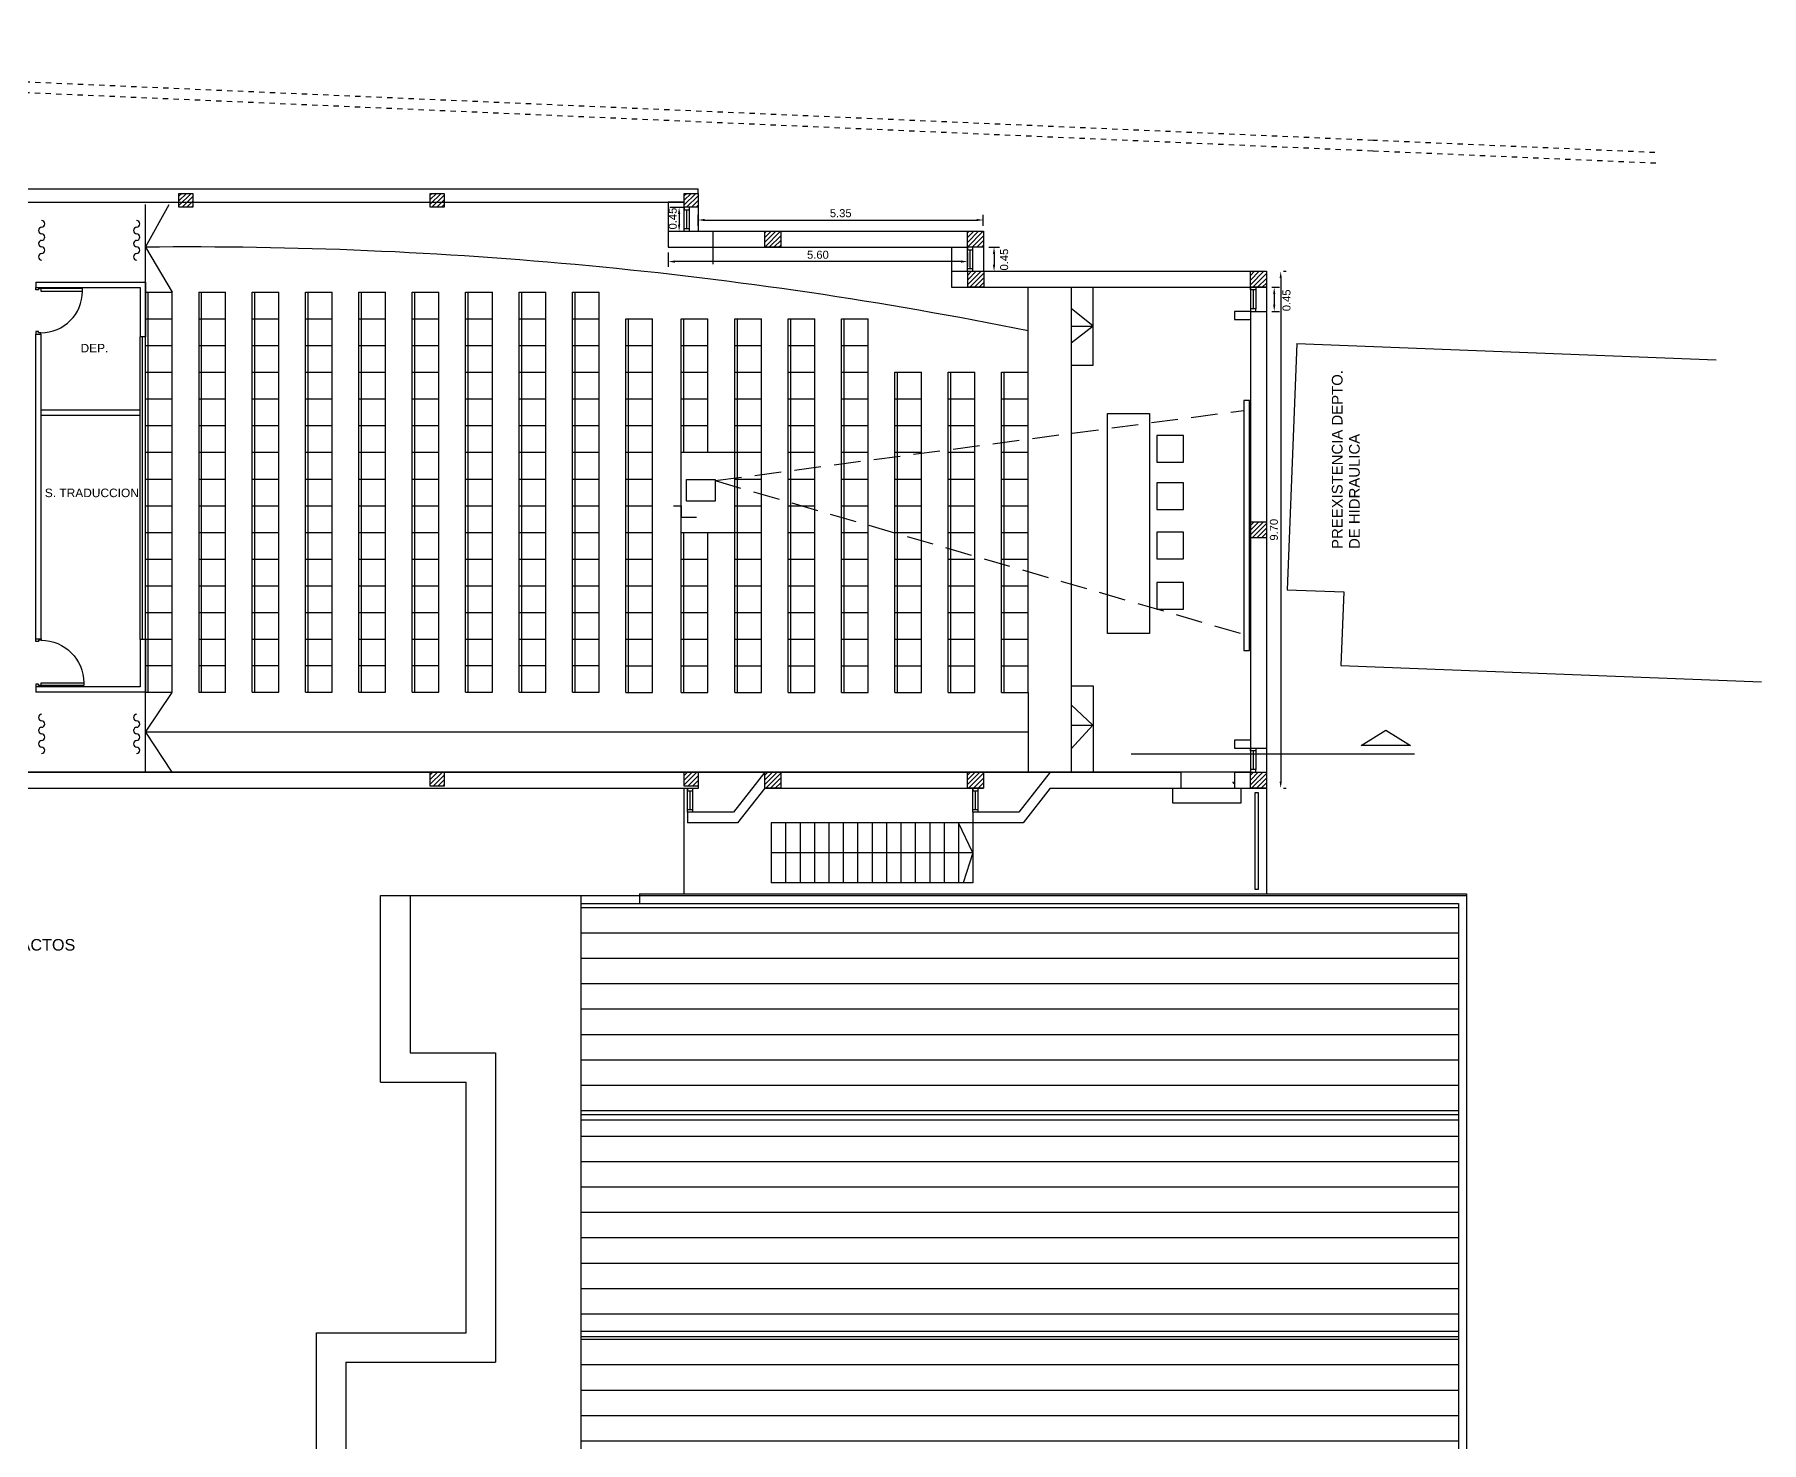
# Model space of a CAD drawing. Header units: millimetres. Extents: x -735 to -481, y 85 to 450.
# Drawn here: x -572.07 to -539.7, y 371.45 to 397.84 of the extents above; entities that cross this region are included whole.
import ezdxf

# ---------------------------------------------------------------- set-up
doc = ezdxf.new("R2010")
doc.units = ezdxf.units.MM
doc.linetypes.add('DASHED', pattern=[0.75, 0.5, -0.25])
doc.layers.get('0').update_dxf_attribs({"color": 6, "linetype": 'CONTINUOUS'})
for name, color, linetype in [('A-CARPINTERIAS PUERTAS', 2, 'CONTINUOUS'), ('A-ESCALERAS', 6, 'CONTINUOUS'), ('A-MUROS', 5, 'CONTINUOUS'), ('A-PROYECCION', 3, 'DASHED'), ('A-TECHOS', 6, 'CONTINUOUS'), ('CARPCORTE', 2, 'CONTINUOUS'), ('dib - cotas', 1, 'CONTINUOUS'), ('dib - muro vista1', 1, 'CONTINUOUS'), ('dib - muro vista2', 2, 'CONTINUOUS'), ('dib - texto', 2, 'CONTINUOUS'), ('ESTRUCTURA', 6, 'CONTINUOUS')]:
    doc.layers.add(name, color=color, linetype=linetype)
doc.layers.add('SUPERFICIES', color=6, linetype='CONTINUOUS', plot=False)
doc.styles.add('STYLE2', font='arial.ttf')
doc.styles.add('STYLE3', font='arial.ttf')
pattern_1 = [(45, (-748.855044, 283.72475), (-0.044194174, 0.044194174), [])]

# ---------------------------------------------------------------- blocks, each defined once
blk = doc.blocks.new('P80')
at = {"color": 3}
blk.add_lwpolyline([(0.00062, 0.00254), (0.00189, 0.00254), (0.00189, 0.02286), (0.00062, 0.02286)], close=True, dxfattribs=at)
at = {"color": 2}
for points in [[(0, 0.00254), (0.00062, 0.00254), (0.00062, 0.00127), (0.00126, 0.00127), (0.00126, 0), (0.00062, 0), (0.00062, 0), (0, 0)], [(0.02284, 0.00254), (0.02221, 0.00254), (0.02221, 0.00127), (0.02158, 0.00127), (0.02158, 0), (0.02221, 0), (0.02221, 0), (0.02284, 0)]]:
    blk.add_lwpolyline(points, dxfattribs=at)
at = {"color": 1}
blk.add_arc((0.00189, 0.00254), 0.02032, 0, 90, dxfattribs=at)

msp = doc.modelspace()

# ---------------------------------------------------------------- hatches: boundary and pattern name
at = {"layer": 'A-TECHOS', "ltscale": 10}
h = msp.add_hatch(dxfattribs=at)
h.set_pattern_fill('ANSI31', color=1, scale=0.15, angle=315, style=0)
h.set_pattern_definition([(0, (0.15, 0), (1e-16, 0.47625), [])])
h.paths.add_polyline_path([(-561.83, 381.551), (-561.83, 377.586), (-545.38, 377.586), (-545.38, 381.551)])
h.paths.add_polyline_path([(-545.38, 373.526), (-545.38, 377.486), (-561.83, 377.486), (-561.83, 373.526)])
h.paths.add_polyline_path([(-545.38, 365.426), (-545.38, 369.376), (-561.83, 369.376), (-561.83, 365.426)])
h.paths.add_polyline_path([(-545.38, 369.476), (-545.38, 373.426), (-561.83, 373.426), (-561.83, 369.476)])
h.paths.add_polyline_path([(-545.38, 357.326), (-545.38, 361.276), (-561.83, 361.276), (-561.83, 357.326)])
h.paths.add_polyline_path([(-545.38, 361.376), (-545.38, 365.326), (-561.83, 365.326), (-561.83, 361.376)])
h.paths.add_polyline_path([(-545.38, 353.276), (-545.38, 357.226), (-561.83, 357.226), (-561.83, 353.276)])
h.paths.add_polyline_path([(-545.38, 349.226), (-545.38, 353.176), (-561.83, 353.176), (-561.83, 349.226)])
h.paths.add_polyline_path([(-545.38, 345.176), (-545.38, 349.126), (-561.83, 349.126), (-561.83, 345.176)])
h.paths.add_polyline_path([(-545.38, 341.126), (-545.38, 345.076), (-561.83, 345.076), (-561.83, 341.126)])
h.paths.add_polyline_path([(-545.38, 337.151), (-545.38, 341.026), (-561.83, 341.026), (-561.83, 337.151)])
at = {"layer": 'dib - muro vista1'}
h = msp.add_hatch(dxfattribs=at)
h.set_pattern_fill('ANSI31', color=256, scale=0.5, style=0)
h.set_pattern_definition(pattern_1)
h.paths.add_polyline_path([(-574.07, 394.859), (-573.81, 394.859), (-573.81, 394.599), (-574.07, 394.599)])
h.paths.add_polyline_path([(-569.36, 394.859), (-569.1, 394.859), (-569.1, 394.599), (-569.36, 394.599)])
h.paths.add_polyline_path([(-564.65, 394.859), (-564.39, 394.859), (-564.39, 394.599), (-564.65, 394.599)])
h.paths.add_polyline_path([(-559.89, 394.859), (-559.63, 394.859), (-559.63, 394.599), (-559.89, 394.599)])
h.paths.add_polyline_path([(-558.38, 394.149), (-558.08, 394.149), (-558.08, 393.849), (-558.38, 393.849)])
h = msp.add_hatch(dxfattribs=at)
h.set_pattern_fill('ANSI31', color=256, scale=0.5, style=0)
h.set_pattern_definition(pattern_1)
h.paths.add_polyline_path([(-554.58, 394.149), (-554.28, 394.149), (-554.28, 393.849), (-554.58, 393.849)])
h.paths.add_polyline_path([(-554.574, 393.399), (-554.274, 393.399), (-554.274, 393.099), (-554.574, 393.099)])
h.paths.add_polyline_path([(-549.28, 393.399), (-548.98, 393.399), (-548.98, 393.099), (-549.28, 393.099)])
h.paths.add_polyline_path([(-549.28, 388.705), (-548.98, 388.705), (-548.98, 388.405), (-549.28, 388.405)])
h = msp.add_hatch(dxfattribs=at)
h.set_pattern_fill('ANSI31', color=256, scale=0.5, style=0)
h.set_pattern_definition(pattern_1)
h.paths.add_polyline_path([(-549.28, 384.01), (-548.98, 384.01), (-548.98, 383.71), (-549.28, 383.71)])
h.paths.add_polyline_path([(-554.58, 384.01), (-554.28, 384.01), (-554.28, 383.71), (-554.58, 383.71)])
h.paths.add_polyline_path([(-558.38, 384.01), (-558.08, 384.01), (-558.08, 383.71), (-558.38, 383.71)])
h.paths.add_polyline_path([(-559.89, 384.01), (-559.63, 384.01), (-559.63, 383.75), (-559.89, 383.75)])
h.paths.add_polyline_path([(-564.65, 384.01), (-564.39, 384.01), (-564.39, 383.75), (-564.65, 383.75)])

# ---------------------------------------------------------------- linework, layer by layer
for p, q in [((-570.087, 386.498), (-570.087, 392.171)), ((-570.044, 386.498), (-570.044, 392.171))]:
    msp.add_line(p, q)
at = {"layer": 'A-ESCALERAS'}
for p, q in [((-554.48, 383.06), (-558.26, 383.06)), ((-558.26, 383.06), (-558.26, 381.939)), ((-557.99, 383.06), (-557.99, 381.939)), ((-557.72, 383.06), (-557.72, 381.939)), ((-557.45, 383.06), (-557.45, 381.939)), ((-557.18, 383.06), (-557.18, 381.939)), ((-556.91, 383.06), (-556.91, 381.939)), ((-556.64, 383.06), (-556.64, 381.939)), ((-556.37, 383.06), (-556.37, 381.939)), ((-556.1, 383.06), (-556.1, 381.939)), ((-555.83, 383.06), (-555.83, 381.939)), ((-555.56, 383.06), (-555.56, 381.939)), ((-555.29, 383.06), (-555.29, 381.939)), ((-555.02, 383.06), (-555.02, 381.939)), ((-554.75, 383.06), (-554.75, 381.939)), ((-554.48, 382.5), (-554.75, 383.06)), ((-554.48, 383.06), (-554.48, 381.939)), ((-558.26, 382.506), (-554.48, 382.506)), ((-554.48, 382.5), (-554.665, 381.939)), ((-554.48, 381.939), (-558.26, 381.939))]:
    msp.add_line(p, q, dxfattribs=at)
at = {"layer": 'A-MUROS'}
for p, q in [((-574.095, 394.948), (-559.63, 394.948)), ((-559.63, 394.859), (-559.63, 394.948)), ((-573.81, 394.698), (-569.36, 394.698)), ((-569.1, 394.698), (-564.65, 394.698)), ((-564.39, 394.698), (-559.89, 394.698)), ((-560.19, 394.149), (-554.58, 394.149)), ((-560.19, 394.149), (-560.19, 393.849)), ((-560.19, 393.849), (-554.58, 393.849)), ((-554.88, 393.399), (-548.98, 393.399)), ((-554.88, 393.399), (-554.88, 393.099)), ((-548.98, 393.399), (-548.98, 393.099)), ((-572.044, 393.198), (-569.987, 393.198)), ((-572.044, 393.198), (-572.044, 393.098)), ((-572.044, 393.098), (-570.087, 393.098)), ((-570.087, 393.098), (-570.087, 392.171)), ((-569.987, 393.198), (-569.987, 392.171)), ((-554.88, 393.099), (-548.98, 393.099)), ((-549.28, 392.649), (-548.98, 392.649)), ((-548.98, 392.649), (-548.98, 384.46)), ((-549.28, 392.499), (-549.28, 384.61)), ((-572.044, 386.509), (-572.044, 392.224)), ((-572.044, 392.223), (-571.944, 392.223)), ((-571.944, 386.509), (-571.944, 392.224)), ((-569.987, 392.171), (-570.087, 392.171)), ((-572.044, 386.509), (-571.944, 386.509)), ((-569.987, 386.498), (-570.087, 386.498)), ((-570.087, 386.498), (-570.087, 385.61)), ((-569.987, 386.498), (-569.987, 385.51)), ((-570.087, 385.61), (-572.044, 385.61)), ((-572.044, 385.61), (-572.044, 385.51)), ((-569.987, 385.51), (-572.044, 385.51)), ((-549.28, 384.46), (-548.98, 384.46)), ((-573.795, 384.01), (-560.305, 384.01)), ((-560.305, 384.01), (-559.63, 384.01)), ((-558.38, 384.01), (-558.969, 383.26)), ((-558.38, 384.01), (-554.28, 384.01)), ((-553.03, 384.01), (-553.619, 383.26)), ((-553.03, 384.01), (-550.58, 384.01)), ((-550.58, 384.01), (-550.58, 383.71)), ((-549.58, 384.01), (-549.58, 383.71)), ((-549.58, 384.01), (-548.98, 384.01)), ((-548.98, 384.01), (-548.98, 383.71)), ((-574.095, 383.71), (-560.305, 383.71)), ((-560.305, 383.71), (-559.63, 383.71)), ((-559.63, 383.71), (-559.623, 383.71)), ((-559.623, 383.71), (-559.623, 383.75)), ((-558.38, 383.711), (-558.891, 383.06)), ((-558.38, 383.71), (-554.28, 383.71)), ((-553.03, 383.711), (-553.541, 383.06)), ((-553.03, 383.71), (-550.58, 383.71)), ((-549.58, 383.71), (-548.98, 383.71)), ((-558.969, 383.26), (-559.83, 383.26)), ((-559.83, 383.26), (-559.83, 383.06)), ((-553.619, 383.26), (-554.48, 383.26)), ((-554.48, 383.26), (-554.48, 383.06)), ((-558.891, 383.06), (-559.83, 383.06)), ((-553.541, 383.06), (-554.48, 383.06))]:
    msp.add_line(p, q, dxfattribs=at)
for points in [[(-549.28, 392.649), (-549.58, 392.649), (-549.58, 392.499), (-549.28, 392.499)], [(-549.28, 384.61), (-549.58, 384.61), (-549.58, 384.46), (-549.28, 384.46)]]:
    msp.add_lwpolyline(points, dxfattribs=at)
at = {"layer": 'A-PROYECCION', "ltscale": 0.025}
for p, q in [((-546.977, 395.853), (-592.845, 397.838)), ((-546.985, 395.653), (-592.845, 397.638)), ((-541.701, 395.625), (-546.977, 395.853)), ((-541.681, 395.424), (-546.985, 395.653))]:
    msp.add_line(p, q, dxfattribs=at)
at = {"layer": 'A-PROYECCION'}
for q in [(-549.401, 390.793), (-549.401, 386.595)]:
    msp.add_line((-559.313, 389.475), q, dxfattribs=at)
at = {"layer": 'CARPCORTE'}
for points in [[(-549.18, 393.099), (-549.18, 393.049), (-549.28, 393.049), (-549.28, 393.099)], [(-549.18, 392.649), (-549.18, 392.699), (-549.28, 392.699), (-549.28, 392.649)], [(-549.18, 384.46), (-549.18, 384.41), (-549.28, 384.41), (-549.28, 384.46)], [(-549.18, 384.01), (-549.18, 384.06), (-549.28, 384.06), (-549.28, 384.01)]]:
    msp.add_lwpolyline(points, close=True, dxfattribs=at)
at = {"layer": 'dib - cotas'}
for p, q in [((-569.987, 384.01), (-569.987, 394.649)), ((-569.987, 393.852), (-569.545, 394.649)), ((-559.89, 394.599), (-559.89, 394.549)), ((-559.89, 394.549), (-559.89, 394.599)), ((-559.79, 394.549), (-559.79, 394.599)), ((-559.89, 394.549), (-559.79, 394.549)), ((-559.89, 394.149), (-559.89, 394.199)), ((-559.89, 394.149), (-559.89, 394.199)), ((-559.89, 394.199), (-559.79, 394.199)), ((-559.79, 394.149), (-559.79, 394.199)), ((-569.987, 393.852), (-569.487, 393.006)), ((-554.58, 393.849), (-554.58, 393.799)), ((-554.58, 393.799), (-554.58, 393.849)), ((-554.58, 393.799), (-554.48, 393.799)), ((-554.48, 393.799), (-554.48, 393.849)), ((-554.58, 393.399), (-554.58, 393.449)), ((-554.58, 393.399), (-554.58, 393.449)), ((-554.58, 393.449), (-554.48, 393.449)), ((-554.48, 393.399), (-554.48, 393.449)), ((-569.987, 393.006), (-569.487, 393.006)), ((-569.987, 385.51), (-569.987, 393.006)), ((-569.937, 385.51), (-569.937, 393.006)), ((-569.487, 385.51), (-569.487, 393.006)), ((-568.987, 393.006), (-568.487, 393.006)), ((-568.987, 393.006), (-568.987, 385.51)), ((-568.937, 385.51), (-568.937, 393.006)), ((-568.487, 385.506), (-568.487, 393.006)), ((-567.987, 393.006), (-567.487, 393.006)), ((-567.987, 385.51), (-567.987, 393.006)), ((-567.937, 385.51), (-567.937, 393.006)), ((-567.487, 385.51), (-567.487, 393.006)), ((-566.987, 393.006), (-566.487, 393.006)), ((-566.987, 385.51), (-566.987, 393.006)), ((-566.937, 385.51), (-566.937, 393.006)), ((-566.487, 385.51), (-566.487, 393.006)), ((-565.987, 393.006), (-565.487, 393.006)), ((-565.987, 385.51), (-565.987, 393.006)), ((-565.937, 385.51), (-565.937, 393.006)), ((-565.487, 385.51), (-565.487, 393.006)), ((-564.987, 393.006), (-564.487, 393.006)), ((-564.987, 385.51), (-564.987, 393.006)), ((-564.937, 385.51), (-564.937, 393.006)), ((-564.487, 385.51), (-564.487, 393.006)), ((-563.987, 393.006), (-563.487, 393.006)), ((-563.987, 385.51), (-563.987, 393.006)), ((-563.937, 385.51), (-563.937, 393.006)), ((-563.487, 385.51), (-563.487, 393.006)), ((-562.987, 393.006), (-562.487, 393.006)), ((-562.987, 385.51), (-562.987, 393.006)), ((-562.937, 385.51), (-562.937, 393.006)), ((-562.487, 385.51), (-562.487, 393.006)), ((-561.987, 393.006), (-561.487, 393.006)), ((-561.987, 385.51), (-561.987, 393.006)), ((-561.937, 385.51), (-561.937, 393.006)), ((-561.487, 385.51), (-561.487, 393.006)), ((-553.445, 391.506), (-553.445, 393.099)), ((-552.636, 393.099), (-552.636, 384.01)), ((-552.226, 391.639), (-552.226, 393.099)), ((-552.226, 392.369), (-552.636, 392.704)), ((-569.987, 392.506), (-569.487, 392.506)), ((-568.987, 392.506), (-568.487, 392.506)), ((-567.987, 392.506), (-567.487, 392.506)), ((-566.987, 392.506), (-566.487, 392.506)), ((-565.987, 392.506), (-565.487, 392.506)), ((-564.987, 392.506), (-564.487, 392.506)), ((-563.987, 392.506), (-563.487, 392.506)), ((-562.987, 392.506), (-562.487, 392.506)), ((-561.987, 392.506), (-561.487, 392.506)), ((-560.987, 385.506), (-560.987, 392.506)), ((-560.987, 392.506), (-560.487, 392.506)), ((-560.937, 385.506), (-560.937, 392.506)), ((-560.487, 385.506), (-560.487, 392.506)), ((-559.945, 385.506), (-559.945, 392.506)), ((-559.945, 392.506), (-559.445, 392.506)), ((-559.895, 390.006), (-559.895, 392.506)), ((-559.445, 390.006), (-559.445, 392.506)), ((-558.945, 385.506), (-558.945, 392.506)), ((-558.945, 392.506), (-558.445, 392.506)), ((-558.895, 385.506), (-558.895, 392.506)), ((-558.445, 385.506), (-558.445, 392.506)), ((-557.945, 385.506), (-557.945, 392.506)), ((-557.945, 392.506), (-557.445, 392.506)), ((-557.895, 385.506), (-557.895, 392.506)), ((-557.445, 385.506), (-557.445, 392.506)), ((-556.945, 385.506), (-556.945, 392.506)), ((-556.945, 392.506), (-556.445, 392.506)), ((-556.895, 385.506), (-556.895, 392.506)), ((-556.445, 385.506), (-556.445, 392.506)), ((-552.636, 392.369), (-552.226, 392.369)), ((-552.226, 392.369), (-552.636, 392.05)), ((-569.987, 392.006), (-569.487, 392.006)), ((-568.987, 392.006), (-568.487, 392.006)), ((-567.987, 392.006), (-567.487, 392.006)), ((-566.987, 392.006), (-566.487, 392.006)), ((-565.987, 392.006), (-565.487, 392.006)), ((-564.987, 392.006), (-564.487, 392.006)), ((-563.987, 392.006), (-563.487, 392.006)), ((-562.987, 392.006), (-562.487, 392.006)), ((-561.987, 392.006), (-561.487, 392.006)), ((-560.987, 392.006), (-560.487, 392.006)), ((-559.945, 392.006), (-559.445, 392.006)), ((-558.945, 392.006), (-558.445, 392.006)), ((-557.945, 392.006), (-557.445, 392.006)), ((-556.945, 392.006), (-556.445, 392.006)), ((-552.636, 391.639), (-552.226, 391.639)), ((-569.987, 391.506), (-569.487, 391.506)), ((-568.987, 391.506), (-568.487, 391.506)), ((-567.987, 391.506), (-567.487, 391.506)), ((-566.987, 391.506), (-566.487, 391.506)), ((-565.987, 391.506), (-565.487, 391.506)), ((-564.987, 391.506), (-564.487, 391.506)), ((-563.987, 391.506), (-563.487, 391.506)), ((-562.987, 391.506), (-562.487, 391.506)), ((-561.987, 391.506), (-561.487, 391.506)), ((-560.987, 391.506), (-560.487, 391.506)), ((-559.945, 391.506), (-559.445, 391.506)), ((-558.945, 391.506), (-558.445, 391.506)), ((-557.945, 391.506), (-557.445, 391.506)), ((-556.945, 391.506), (-556.445, 391.506)), ((-555.945, 385.506), (-555.945, 391.506)), ((-555.945, 391.506), (-555.445, 391.506)), ((-555.945, 391.506), (-555.445, 391.506)), ((-555.895, 385.506), (-555.895, 391.506)), ((-555.445, 385.506), (-555.445, 391.506)), ((-554.945, 385.506), (-554.945, 391.506)), ((-554.945, 391.506), (-554.445, 391.506)), ((-554.945, 391.506), (-554.445, 391.506)), ((-554.895, 385.506), (-554.895, 391.506)), ((-554.445, 385.506), (-554.445, 391.506)), ((-553.945, 385.506), (-553.945, 391.506)), ((-553.945, 391.506), (-553.445, 391.506)), ((-553.945, 391.506), (-553.445, 391.506)), ((-553.895, 385.506), (-553.895, 391.506)), ((-553.445, 385.506), (-553.445, 391.506)), ((-569.987, 391.006), (-569.487, 391.006)), ((-568.987, 391.006), (-568.487, 391.006)), ((-567.987, 391.006), (-567.487, 391.006)), ((-566.987, 391.006), (-566.487, 391.006)), ((-565.987, 391.006), (-565.487, 391.006)), ((-564.987, 391.006), (-564.487, 391.006)), ((-563.987, 391.006), (-563.487, 391.006)), ((-562.987, 391.006), (-562.487, 391.006)), ((-561.987, 391.006), (-561.487, 391.006)), ((-560.987, 391.006), (-560.487, 391.006)), ((-559.945, 391.006), (-559.445, 391.006)), ((-558.945, 391.006), (-558.445, 391.006)), ((-557.945, 391.006), (-557.445, 391.006)), ((-556.945, 391.006), (-556.445, 391.006)), ((-555.945, 391.006), (-555.445, 391.006)), ((-554.945, 391.006), (-554.445, 391.006)), ((-553.945, 391.006), (-553.445, 391.006)), ((-571.944, 390.801), (-570.087, 390.801)), ((-571.944, 390.701), (-570.087, 390.701)), ((-569.987, 390.506), (-569.487, 390.506)), ((-568.987, 390.506), (-568.487, 390.506)), ((-567.987, 390.506), (-567.487, 390.506)), ((-566.987, 390.506), (-566.487, 390.506)), ((-565.987, 390.506), (-565.487, 390.506)), ((-564.987, 390.506), (-564.487, 390.506)), ((-563.987, 390.506), (-563.487, 390.506)), ((-562.987, 390.506), (-562.487, 390.506)), ((-561.987, 390.506), (-561.487, 390.506)), ((-560.987, 390.506), (-560.487, 390.506)), ((-559.945, 390.506), (-559.445, 390.506)), ((-558.945, 390.506), (-558.445, 390.506)), ((-557.945, 390.506), (-557.445, 390.506)), ((-556.945, 390.506), (-556.445, 390.506)), ((-555.945, 390.506), (-555.445, 390.506)), ((-554.945, 390.506), (-554.445, 390.506)), ((-553.945, 390.506), (-553.445, 390.506)), ((-569.987, 390.006), (-569.487, 390.006)), ((-568.987, 390.006), (-568.487, 390.006)), ((-567.987, 390.006), (-567.487, 390.006)), ((-566.987, 390.006), (-566.487, 390.006)), ((-565.987, 390.006), (-565.487, 390.006)), ((-564.987, 390.006), (-564.487, 390.006)), ((-563.987, 390.006), (-563.487, 390.006)), ((-562.987, 390.006), (-562.487, 390.006)), ((-561.987, 390.006), (-561.487, 390.006)), ((-560.987, 390.006), (-560.487, 390.006)), ((-559.945, 390.006), (-558.945, 390.006)), ((-558.945, 390.006), (-558.445, 390.006)), ((-557.945, 390.006), (-557.445, 390.006)), ((-556.945, 390.006), (-556.445, 390.006)), ((-555.945, 390.006), (-555.445, 390.006)), ((-554.945, 390.006), (-554.445, 390.006)), ((-553.945, 390.006), (-553.445, 390.006)), ((-569.987, 389.506), (-569.487, 389.506)), ((-568.987, 389.506), (-568.487, 389.506)), ((-567.987, 389.506), (-567.487, 389.506)), ((-566.987, 389.506), (-566.487, 389.506)), ((-565.987, 389.506), (-565.487, 389.506)), ((-564.987, 389.506), (-564.487, 389.506)), ((-563.987, 389.506), (-563.487, 389.506)), ((-562.987, 389.506), (-562.487, 389.506)), ((-561.987, 389.506), (-561.487, 389.506)), ((-560.987, 389.506), (-560.487, 389.506)), ((-558.945, 389.506), (-558.445, 389.506)), ((-557.945, 389.506), (-557.445, 389.506)), ((-556.945, 389.506), (-556.445, 389.506)), ((-555.945, 389.506), (-555.445, 389.506)), ((-554.945, 389.506), (-554.445, 389.506)), ((-553.945, 389.506), (-553.445, 389.506)), ((-569.987, 389.006), (-569.487, 389.006)), ((-568.987, 389.006), (-568.487, 389.006)), ((-567.987, 389.006), (-567.487, 389.006)), ((-566.987, 389.006), (-566.487, 389.006)), ((-565.987, 389.006), (-565.487, 389.006)), ((-564.987, 389.006), (-564.487, 389.006)), ((-563.987, 389.006), (-563.487, 389.006)), ((-562.987, 389.006), (-562.487, 389.006)), ((-561.987, 389.006), (-561.487, 389.006)), ((-560.987, 389.006), (-560.487, 389.006)), ((-560.089, 389.002), (-559.945, 389.002)), ((-559.945, 389.002), (-559.945, 388.793)), ((-559.945, 388.793), (-559.663, 388.793)), ((-558.945, 389.006), (-558.445, 389.006)), ((-557.945, 389.006), (-557.445, 389.006)), ((-556.945, 389.006), (-556.445, 389.006)), ((-555.945, 389.006), (-555.445, 389.006)), ((-554.945, 389.006), (-554.445, 389.006)), ((-553.945, 389.006), (-553.445, 389.006)), ((-569.987, 388.506), (-569.487, 388.506)), ((-568.987, 388.506), (-568.487, 388.506)), ((-567.987, 388.506), (-567.487, 388.506)), ((-566.987, 388.506), (-566.487, 388.506)), ((-565.987, 388.506), (-565.487, 388.506)), ((-564.987, 388.506), (-564.487, 388.506)), ((-563.987, 388.506), (-563.487, 388.506)), ((-562.987, 388.506), (-562.487, 388.506)), ((-561.987, 388.506), (-561.487, 388.506)), ((-560.987, 388.506), (-560.487, 388.506)), ((-559.945, 388.506), (-559.445, 388.506)), ((-559.945, 388.506), (-558.945, 388.506)), ((-559.895, 385.506), (-559.895, 388.506)), ((-559.445, 385.506), (-559.445, 388.506)), ((-558.945, 388.506), (-558.445, 388.506)), ((-557.945, 388.506), (-557.445, 388.506)), ((-556.945, 388.506), (-556.445, 388.506)), ((-555.945, 388.506), (-555.445, 388.506)), ((-554.945, 388.506), (-554.445, 388.506)), ((-553.945, 388.506), (-553.445, 388.506)), ((-569.987, 388.006), (-569.487, 388.006)), ((-568.987, 388.006), (-568.487, 388.006)), ((-567.987, 388.006), (-567.487, 388.006)), ((-566.987, 388.006), (-566.487, 388.006)), ((-565.987, 388.006), (-565.487, 388.006)), ((-564.987, 388.006), (-564.487, 388.006)), ((-563.987, 388.006), (-563.487, 388.006)), ((-562.987, 388.006), (-562.487, 388.006)), ((-561.987, 388.006), (-561.487, 388.006)), ((-560.987, 388.006), (-560.487, 388.006)), ((-559.945, 388.006), (-559.445, 388.006)), ((-558.945, 388.006), (-558.445, 388.006)), ((-557.945, 388.006), (-557.445, 388.006)), ((-556.945, 388.006), (-556.445, 388.006)), ((-555.945, 388.006), (-555.445, 388.006)), ((-554.945, 388.006), (-554.445, 388.006)), ((-553.945, 388.006), (-553.445, 388.006)), ((-569.987, 387.506), (-569.487, 387.506)), ((-568.987, 387.506), (-568.487, 387.506)), ((-567.987, 387.506), (-567.487, 387.506)), ((-566.987, 387.506), (-566.487, 387.506)), ((-565.987, 387.506), (-565.487, 387.506)), ((-564.987, 387.506), (-564.487, 387.506)), ((-563.987, 387.506), (-563.487, 387.506)), ((-562.987, 387.506), (-562.487, 387.506)), ((-561.987, 387.506), (-561.487, 387.506)), ((-560.987, 387.506), (-560.487, 387.506)), ((-559.945, 387.506), (-559.445, 387.506)), ((-558.945, 387.506), (-558.445, 387.506)), ((-557.945, 387.506), (-557.445, 387.506)), ((-556.945, 387.506), (-556.445, 387.506)), ((-555.945, 387.506), (-555.445, 387.506)), ((-554.945, 387.506), (-554.445, 387.506)), ((-553.945, 387.506), (-553.445, 387.506)), ((-569.987, 387.006), (-569.487, 387.006)), ((-568.987, 387.006), (-568.487, 387.006)), ((-567.987, 387.006), (-567.487, 387.006)), ((-566.987, 387.006), (-566.487, 387.006)), ((-565.987, 387.006), (-565.487, 387.006)), ((-564.987, 387.006), (-564.487, 387.006)), ((-563.987, 387.006), (-563.487, 387.006)), ((-562.987, 387.006), (-562.487, 387.006)), ((-561.987, 387.006), (-561.487, 387.006)), ((-560.987, 387.006), (-560.487, 387.006)), ((-559.945, 387.006), (-559.445, 387.006)), ((-558.945, 387.006), (-558.445, 387.006)), ((-557.945, 387.006), (-557.445, 387.006)), ((-556.945, 387.006), (-556.445, 387.006)), ((-555.945, 387.006), (-555.445, 387.006)), ((-554.945, 387.006), (-554.445, 387.006)), ((-553.945, 387.006), (-553.445, 387.006)), ((-569.987, 386.506), (-569.487, 386.506)), ((-568.987, 386.506), (-568.487, 386.506)), ((-567.987, 386.506), (-567.487, 386.506)), ((-566.987, 386.506), (-566.487, 386.506)), ((-565.987, 386.506), (-565.487, 386.506)), ((-564.987, 386.506), (-564.487, 386.506)), ((-563.987, 386.506), (-563.487, 386.506)), ((-562.987, 386.506), (-562.487, 386.506)), ((-561.987, 386.506), (-561.487, 386.506)), ((-560.987, 386.506), (-560.487, 386.506)), ((-559.945, 386.506), (-559.445, 386.506)), ((-558.945, 386.506), (-558.445, 386.506)), ((-557.945, 386.506), (-557.445, 386.506)), ((-556.945, 386.506), (-556.445, 386.506)), ((-555.945, 386.506), (-555.445, 386.506)), ((-554.945, 386.506), (-554.445, 386.506)), ((-553.945, 386.506), (-553.445, 386.506)), ((-569.987, 386.01), (-569.487, 386.01)), ((-568.987, 386.01), (-568.487, 386.01)), ((-567.987, 386.01), (-567.487, 386.01)), ((-566.987, 386.01), (-566.487, 386.01)), ((-565.987, 386.01), (-565.487, 386.01)), ((-564.987, 386.01), (-564.487, 386.01)), ((-563.987, 386.01), (-563.487, 386.01)), ((-562.987, 386.01), (-562.487, 386.01)), ((-561.987, 386.01), (-561.487, 386.01)), ((-560.987, 386.006), (-560.487, 386.006)), ((-559.945, 386.006), (-559.445, 386.006)), ((-558.945, 386.006), (-558.445, 386.006)), ((-557.945, 386.006), (-557.445, 386.006)), ((-556.945, 386.006), (-556.445, 386.006)), ((-555.945, 386.006), (-555.445, 386.006)), ((-554.945, 386.006), (-554.445, 386.006)), ((-553.945, 386.006), (-553.445, 386.006)), ((-569.987, 385.51), (-569.487, 385.51)), ((-569.987, 384.758), (-569.487, 385.506)), ((-568.987, 385.51), (-568.487, 385.51)), ((-567.987, 385.51), (-567.487, 385.51)), ((-566.987, 385.51), (-566.487, 385.51)), ((-565.987, 385.51), (-565.487, 385.51)), ((-564.987, 385.51), (-564.487, 385.51)), ((-563.987, 385.51), (-563.487, 385.51)), ((-562.987, 385.51), (-562.487, 385.51)), ((-561.987, 385.51), (-561.487, 385.51)), ((-560.987, 385.506), (-560.487, 385.506)), ((-559.945, 385.506), (-559.445, 385.506)), ((-558.945, 385.506), (-558.445, 385.506)), ((-557.945, 385.506), (-557.445, 385.506)), ((-556.945, 385.506), (-556.445, 385.506)), ((-555.945, 385.506), (-555.445, 385.506)), ((-554.945, 385.506), (-554.445, 385.506)), ((-553.945, 385.506), (-553.445, 385.506)), ((-553.445, 385.506), (-553.445, 384.01)), ((-552.636, 385.629), (-552.226, 385.629)), ((-552.226, 385.629), (-552.226, 384.01)), ((-552.23, 384.892), (-552.64, 385.27)), ((-552.23, 384.892), (-552.64, 384.449)), ((-552.636, 384.889), (-552.226, 384.889)), ((-569.987, 384.758), (-569.495, 384.01)), ((-547.204, 384.511), (-546.742, 384.8)), ((-546.742, 384.8), (-546.279, 384.511)), ((-546.204, 384.349), (-551.511, 384.349)), ((-546.279, 384.511), (-547.204, 384.511)), ((-546.279, 384.511), (-547.204, 384.511)), ((-559.63, 384.01), (-558.38, 384.01)), ((-554.28, 384.01), (-553.03, 384.01)), ((-559.89, 381.73), (-559.89, 383.71)), ((-559.83, 383.71), (-559.83, 383.66)), ((-559.83, 383.66), (-559.83, 383.71)), ((-559.83, 383.66), (-559.73, 383.66)), ((-559.73, 383.66), (-559.73, 383.71)), ((-554.48, 383.71), (-554.48, 383.66)), ((-554.48, 383.66), (-554.48, 383.71)), ((-554.48, 383.66), (-554.38, 383.66)), ((-554.38, 383.66), (-554.38, 383.71)), ((-550.733, 383.431), (-550.733, 383.71)), ((-550.58, 383.71), (-549.58, 383.71)), ((-549.459, 383.712), (-549.459, 383.431)), ((-548.98, 383.71), (-548.98, 381.73)), ((-559.83, 383.26), (-559.83, 383.31)), ((-559.83, 383.26), (-559.83, 383.31)), ((-559.83, 383.31), (-559.73, 383.31)), ((-559.73, 383.26), (-559.73, 383.31)), ((-554.48, 383.26), (-554.48, 383.31)), ((-554.48, 383.26), (-554.48, 383.31)), ((-554.48, 383.31), (-554.38, 383.31)), ((-554.38, 383.26), (-554.38, 383.31)), ((-549.459, 383.431), (-550.733, 383.431)), ((-560.73, 381.73), (-545.23, 381.73)), ((-560.73, 381.73), (-560.73, 381.551)), ((-545.23, 381.73), (-545.23, 375.612))]:
    msp.add_line(p, q, dxfattribs=at)
for points in [[(-551.956, 390.736), (-551.168, 390.736), (-551.168, 386.612), (-551.956, 386.612)], [(-549.295, 390.98), (-549.401, 390.98), (-549.401, 386.29), (-549.295, 386.29)], [(-551.034, 389.822), (-550.534, 389.822), (-550.534, 390.322), (-551.034, 390.322)], [(-559.849, 389.495), (-559.313, 389.495), (-559.313, 389.093), (-559.849, 389.093)], [(-551.034, 388.937), (-550.534, 388.937), (-550.534, 389.437), (-551.034, 389.437)], [(-551.034, 388.012), (-550.534, 388.012), (-550.534, 388.512), (-551.034, 388.512)], [(-551.034, 387.069), (-550.534, 387.069), (-550.534, 387.569), (-551.034, 387.569)]]:
    msp.add_lwpolyline(points, close=True, dxfattribs=at)
for centre, start, end in [((-571.938, 394.288), 272.9684, 87.0316), ((-570.158, 394.288), 272.9684, 87.0316), ((-571.932, 394.165), 92.9684, 267.0316), ((-571.932, 393.918), 92.9684, 267.0316), ((-571.938, 394.041), 272.9684, 87.0316), ((-570.151, 394.165), 92.9684, 267.0316), ((-570.151, 393.918), 92.9684, 267.0316), ((-570.158, 394.041), 272.9684, 87.0316), ((-571.932, 393.672), 92.9684, 267.0316), ((-571.938, 393.795), 272.9684, 87.0316), ((-570.151, 393.672), 92.9684, 267.0316), ((-570.158, 393.795), 272.9684, 87.0316), ((-571.932, 385.036), 92.9684, 267.0316), ((-571.932, 384.79), 92.9684, 267.0316), ((-571.938, 384.913), 272.9684, 87.0316), ((-570.151, 385.036), 92.9684, 267.0316), ((-570.151, 384.79), 92.9684, 267.0316), ((-570.158, 384.913), 272.9684, 87.0316), ((-571.932, 384.543), 92.9684, 267.0316), ((-571.938, 384.667), 272.9684, 87.0316), ((-570.151, 384.543), 92.9684, 267.0316), ((-570.158, 384.667), 272.9684, 87.0316), ((-571.938, 384.42), 272.9684, 87.0316), ((-570.158, 384.42), 272.9684, 87.0316)]:
    msp.add_arc(centre, 0.0616, start, end, dxfattribs=at)
at = {"layer": 'dib - muro vista1'}
for p, q in [((-560.16, 394.599), (-559.886, 394.599)), ((-559.63, 394.599), (-559.63, 394.149)), ((-559.986, 394.474), (-559.986, 394.274)), ((-559.89, 394.199), (-559.89, 394.549)), ((-559.79, 394.199), (-559.79, 394.549)), ((-559.63, 394.249), (-559.63, 394.461)), ((-559.505, 394.361), (-554.41, 394.361)), ((-554.285, 394.249), (-554.285, 394.461)), ((-560.16, 394.149), (-559.886, 394.149)), ((-559.356, 394.149), (-559.356, 393.533)), ((-560.19, 393.749), (-560.19, 393.482)), ((-554.705, 393.582), (-560.065, 393.582)), ((-554.58, 393.449), (-554.58, 393.799)), ((-554.58, 393.749), (-554.58, 393.482)), ((-554.48, 393.449), (-554.48, 393.799)), ((-554.28, 393.849), (-554.28, 393.399)), ((-554.18, 393.849), (-553.984, 393.849)), ((-554.084, 393.724), (-554.084, 393.524)), ((-554.18, 393.399), (-553.984, 393.399)), ((-548.711, 393.274), (-548.711, 383.835)), ((-548.658, 393.399), (-548.611, 393.399)), ((-549.28, 393.049), (-549.28, 392.699)), ((-549.18, 393.049), (-549.18, 392.699)), ((-548.98, 393.099), (-548.98, 392.649)), ((-548.88, 393.099), (-548.732, 393.099)), ((-548.832, 392.974), (-548.832, 392.774)), ((-548.88, 392.649), (-548.732, 392.649)), ((-548.41, 392.048), (-548.588, 387.431)), ((-548.41, 392.048), (-540.548, 391.743)), ((-548.588, 387.431), (-547.529, 387.39)), ((-547.529, 387.39), (-547.583, 386.011)), ((-547.583, 386.011), (-539.701, 385.706)), ((-553.445, 384.758), (-569.987, 384.758)), ((-549.28, 384.41), (-549.28, 384.06)), ((-549.18, 384.41), (-549.18, 384.06)), ((-548.98, 384.46), (-548.98, 384.01)), ((-559.83, 383.31), (-559.83, 383.66)), ((-559.73, 383.31), (-559.73, 383.66)), ((-554.48, 383.31), (-554.48, 383.66)), ((-554.38, 383.31), (-554.38, 383.66)), ((-548.658, 383.71), (-548.611, 383.71)), ((-565.58, 381.701), (-565.03, 381.701)), ((-565.58, 378.201), (-565.58, 381.701)), ((-565.58, 378.201), (-565.58, 381.701)), ((-565.03, 381.701), (-565.03, 378.751)), ((-565.03, 381.701), (-561.83, 381.701)), ((-565.03, 381.701), (-565.03, 378.751)), ((-565.03, 378.751), (-563.43, 378.751)), ((-565.03, 378.751), (-563.43, 378.751)), ((-563.43, 378.751), (-563.43, 372.951)), ((-563.43, 378.751), (-563.43, 372.951)), ((-565.58, 378.201), (-563.98, 378.201)), ((-565.58, 378.201), (-563.98, 378.201)), ((-563.98, 373.501), (-563.98, 378.201)), ((-563.98, 373.501), (-563.98, 378.201)), ((-566.78, 361.301), (-566.78, 373.501)), ((-566.78, 373.501), (-563.98, 373.501)), ((-566.78, 361.301), (-566.78, 373.501)), ((-566.78, 373.501), (-563.98, 373.501)), ((-566.23, 372.951), (-566.23, 361.301)), ((-566.23, 372.951), (-563.43, 372.951)), ((-566.23, 372.951), (-566.23, 361.301)), ((-566.23, 372.951), (-563.43, 372.951))]:
    msp.add_line(p, q, dxfattribs=at)
at = {"layer": 'dib - muro vista1', "ltscale": 10}
for p, q in [((-561.83, 381.701), (-561.83, 336.901)), ((-561.83, 381.551), (-545.38, 381.551)), ((-545.38, 381.551), (-545.38, 337.151))]:
    msp.add_line(p, q, dxfattribs=at)
at = {"layer": 'dib - muro vista1'}
msp.add_arc((-569.181, 314.342), 79.514, 78.58553, 90.58107, dxfattribs=at)
for points in [[(-560.007, 394.474), (-559.965, 394.474), (-559.986, 394.599)], [(-560.007, 394.274), (-559.965, 394.274), (-559.986, 394.149)], [(-559.505, 394.382), (-559.505, 394.34), (-559.63, 394.361)], [(-554.41, 394.382), (-554.41, 394.34), (-554.285, 394.361)], [(-560.065, 393.603), (-560.065, 393.561), (-560.19, 393.582)], [(-554.705, 393.603), (-554.705, 393.561), (-554.58, 393.582)], [(-554.105, 393.724), (-554.063, 393.724), (-554.084, 393.849)], [(-554.105, 393.524), (-554.063, 393.524), (-554.084, 393.399)], [(-548.732, 393.274), (-548.691, 393.274), (-548.711, 393.399)], [(-548.853, 392.974), (-548.812, 392.974), (-548.832, 393.099)], [(-548.853, 392.774), (-548.812, 392.774), (-548.832, 392.649)], [(-548.732, 383.835), (-548.691, 383.835), (-548.711, 383.71)]]:
    msp.add_solid(points, dxfattribs=at)
at = {"layer": 'dib - muro vista2'}
for p, q in [((-559.84, 394.199), (-559.84, 394.549)), ((-554.53, 393.449), (-554.53, 393.799)), ((-549.23, 393.049), (-549.23, 392.699)), ((-549.23, 384.41), (-549.23, 384.06)), ((-559.78, 383.31), (-559.78, 383.66)), ((-554.43, 383.31), (-554.43, 383.66)), ((-561.83, 381.701), (-545.23, 381.701)), ((-545.23, 381.701), (-545.23, 381.551)), ((-545.23, 381.701), (-545.23, 336.901)), ((-545.38, 377.586), (-561.83, 377.586)), ((-545.38, 377.486), (-561.83, 377.486)), ((-545.38, 373.526), (-561.83, 373.526)), ((-545.38, 373.426), (-561.83, 373.426))]:
    msp.add_line(p, q, dxfattribs=at)
msp.add_lwpolyline([(-549.188, 383.631), (-549.133, 383.631), (-549.133, 381.814), (-549.188, 381.814)], close=True, dxfattribs=at)
at = {"layer": 'ESTRUCTURA'}
for points in [[(-569.36, 394.859), (-569.1, 394.859), (-569.1, 394.599), (-569.36, 394.599)], [(-564.65, 394.859), (-564.39, 394.859), (-564.39, 394.599), (-564.65, 394.599)], [(-559.89, 394.859), (-559.63, 394.859), (-559.63, 394.599), (-559.89, 394.599)], [(-558.38, 394.149), (-558.08, 394.149), (-558.08, 393.849), (-558.38, 393.849)], [(-554.58, 394.149), (-554.28, 394.149), (-554.28, 393.849), (-554.58, 393.849)], [(-554.574, 393.399), (-554.274, 393.399), (-554.274, 393.099), (-554.574, 393.099)], [(-549.28, 393.399), (-548.98, 393.399), (-548.98, 393.099), (-549.28, 393.099)], [(-549.28, 388.705), (-548.98, 388.705), (-548.98, 388.405), (-549.28, 388.405)], [(-564.65, 384.01), (-564.39, 384.01), (-564.39, 383.75), (-564.65, 383.75)], [(-559.89, 384.01), (-559.63, 384.01), (-559.63, 383.75), (-559.89, 383.75)], [(-558.38, 384.01), (-558.08, 384.01), (-558.08, 383.71), (-558.38, 383.71)], [(-554.58, 384.01), (-554.28, 384.01), (-554.28, 383.71), (-554.58, 383.71)], [(-549.28, 384.01), (-548.98, 384.01), (-548.98, 383.71), (-549.28, 383.71)]]:
    msp.add_lwpolyline(points, close=True, dxfattribs=at)
at = {"layer": 'SUPERFICIES'}
msp.add_lwpolyline([(-573.845, 394.599), (-573.845, 394.698), (-559.89, 394.698), (-560.19, 394.698), (-560.19, 393.849), (-554.88, 393.849), (-554.88, 393.099), (-549.28, 393.099), (-549.28, 384.01), (-573.845, 384.01)], close=True, dxfattribs=at)

# ---------------------------------------------------------------- block references
at = {"layer": 'A-CARPINTERIAS PUERTAS', "xscale": -39.37007874004772, "yscale": 39.37007874004772, "zscale": 39.37007874004772, "rotation": 270}
msp.add_blockref('P80', (-572.044, 385.61), dxfattribs=at)
at = {"layer": 'A-MUROS'}
for p, xscale, yscale, zscale, rotation in [((-572.044, 393.098), 38.29300585646186, 38.29300585646186, 38.29300585646186, 270), ((-549.58, 383.822), 1.119387462660598, 1.119387462660598, 1.119387462660598, 180)]:
    msp.add_blockref('P80', p, dxfattribs=dict(at, xscale=xscale, yscale=yscale, zscale=zscale, rotation=rotation))

# ---------------------------------------------------------------- texts
at = {"layer": 'dib - muro vista1', "char_height": 0.15, "attachment_point": 5, "rotation": 90, "style": 'STYLE2'}
for s, insert in [('\\A1;0.45', (-560.106, 394.388)), ('\\A1;0.45', (-553.894, 393.619)), ('\\A1;0.45', (-548.602, 392.855)), ('9.70', (-548.838, 388.555))]:
    msp.add_mtext(s, dxfattribs=dict(at, insert=insert))
at = {"layer": 'dib - muro vista1', "char_height": 0.15, "attachment_point": 5, "style": 'STYLE2'}
for s, insert in [('5.35', (-556.957, 394.488)), ('5.60', (-557.385, 393.709))]:
    msp.add_mtext(s, dxfattribs=dict(at, insert=insert))
at = {"layer": 'dib - texto', "style": 'STYLE3'}
for s, height, p in [('DEP.', 0.16, (-571.205, 391.879)), ('S. TRADUCCION', 0.16, (-571.875, 389.166)), ('ASCENSOR SALON DE ACTOS', 0.2166, (-575.742, 380.666))]:
    msp.add_text(s, height=height, dxfattribs=at).set_placement(p)
for s, p in [('PREEXISTENCIA DEPTO.', (-547.552, 388.195)), ('DE HIDRAULICA', (-547.23, 388.195))]:
    msp.add_text(s, height=0.2, rotation=90, dxfattribs=at).set_placement(p)

doc.saveas('drawing.dxf')
